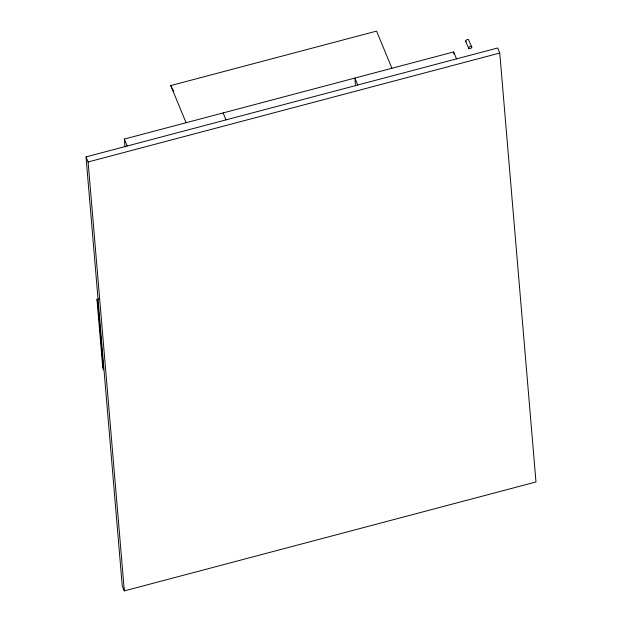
<?xml version="1.0" encoding="UTF-8"?>
<svg xmlns="http://www.w3.org/2000/svg" width="622" height="622" viewBox="0 0 622 622"><rect width="100%" height="100%" fill="white"/><g stroke="black" fill="none" stroke-linecap="round" stroke-linejoin="round"><path stroke-width="0.93" d="M465.536 41.068L467.145 39.427L468.389 39.45L471.826 47.117L471.398 48.088L468.972 48.734L465.536 41.068L466.103 41.783M468.397 48.018L470.014 46.378L471.258 46.401L471.826 47.117M186.071 122.728L170.755 85.564L376.582 31.1L391.899 68.264M124.975 146.815L124.322 139.071L453.648 51.929L456.509 58.88M86.023 156.915L497.678 47.987L499.761 53.041L535.977 481.964L124.322 590.9L122.239 585.846L86.023 156.915L88.106 161.977L124.322 590.9M88.106 161.977L499.761 53.041M96.978 299.462L97.708 301.235L103.509 369.865L102.778 368.092L96.978 299.462L98.859 298.972M170.755 85.564L173.787 91.621M357.712 85.02L354.851 78.069L355.504 85.813M223.119 112.924L225.988 119.883M124.322 139.071L127.191 146.022M453.648 51.929L453.811 53.865"/></g></svg>
